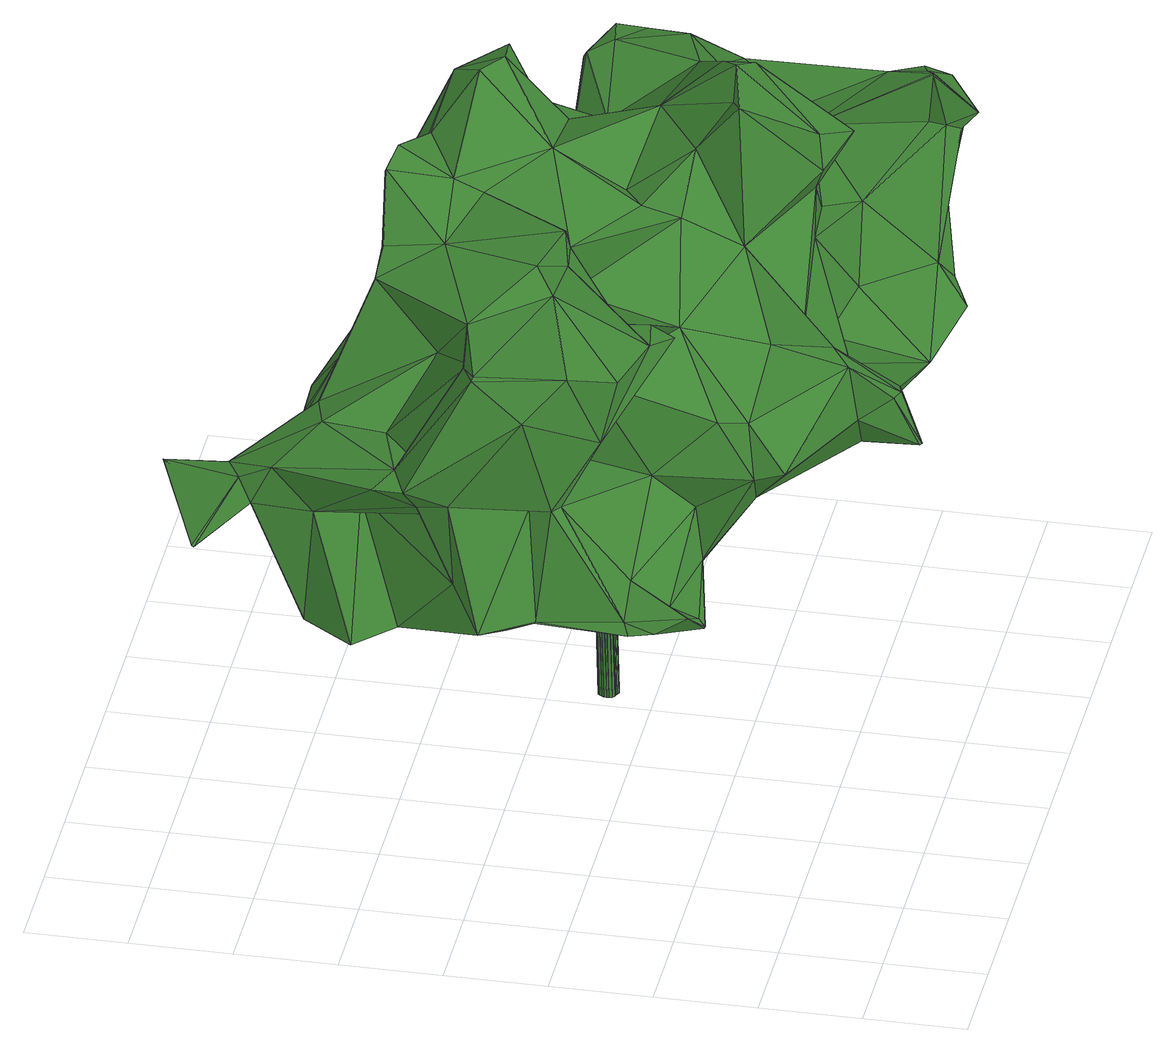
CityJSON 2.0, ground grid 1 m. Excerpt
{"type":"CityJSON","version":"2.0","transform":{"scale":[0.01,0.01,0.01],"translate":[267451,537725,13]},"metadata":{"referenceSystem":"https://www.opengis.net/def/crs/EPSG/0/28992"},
"CityObjects":{
"tree1":{"type":"SolitaryVegetationObject","attributes":{"gtid":485,"crown_width_m":6.4,"crown_median_z":17.27,"crown_r50_m":0.274,"crown_porosity":0.917,"trunk_H_m":3.78,"trunk_DBH_m":0.195,"trunk_radius_m":0.0977,"trunk_base_height_m":13.49,"original_gtid":"487"},"geometry":[{"type":"Solid","lod":"3","boundaries":[[[[0,1,2]],[[3,4,5]],[[6,7,8]],[[9,10,11]],[[12,11,10]],[[13,14,15]],[[16,17,18]],[[19,20,21]],[[22,23,24]],[[25,26,27]],[[28,29,30]],[[31,32,19]],[[19,32,33]],[[34,35,36]],[[37,38,39]],[[21,20,40]],[[41,42,43]],[[44,45,46]],[[20,19,33]],[[47,48,49]],[[50,51,52]],[[34,52,51]],[[7,1,53]],[[54,55,56]],[[57,58,59]],[[55,59,58]],[[60,61,62]],[[63,18,17]],[[64,65,66]],[[18,67,68]],[[24,69,64]],[[19,21,70]],[[71,72,43]],[[64,73,65]],[[74,75,76]],[[77,78,79]],[[43,21,71]],[[43,42,21]],[[80,81,82]],[[43,72,41]],[[38,26,36]],[[60,83,61]],[[84,37,85]],[[86,87,88]],[[89,90,91]],[[32,89,33]],[[92,93,94]],[[95,96,97]],[[98,99,100]],[[101,102,103]],[[66,65,104]],[[105,106,107]],[[85,107,106]],[[108,109,110]],[[111,82,112]],[[22,113,114]],[[47,115,116]],[[13,15,117]],[[13,117,118]],[[15,14,30]],[[119,120,121]],[[122,39,123]],[[11,12,87]],[[11,87,124]],[[125,126,127]],[[66,77,22]],[[66,22,114]],[[128,129,53]],[[80,82,111]],[[127,126,130]],[[71,131,72]],[[132,128,1]],[[117,72,133]],[[121,124,86]],[[1,0,132]],[[134,5,135]],[[134,135,136]],[[100,137,83]],[[138,85,37]],[[139,56,140]],[[36,141,34]],[[142,143,144]],[[145,146,143]],[[147,67,140]],[[148,149,150]],[[145,8,146]],[[115,151,116]],[[21,42,152]],[[21,40,71]],[[93,112,94]],[[30,14,153]],[[6,154,7]],[[124,120,155]],[[138,156,74]],[[98,23,97]],[[157,108,158]],[[93,159,112]],[[160,48,161]],[[87,86,124]],[[140,162,163]],[[164,120,165]],[[166,143,142]],[[145,143,166]],[[167,168,41]],[[23,169,97]],[[170,149,148]],[[102,171,172]],[[151,171,102]],[[173,174,172]],[[71,40,131]],[[15,30,29]],[[81,3,144]],[[133,175,118]],[[50,123,35]],[[50,35,51]],[[108,176,158]],[[100,83,98]],[[177,178,127]],[[94,127,178]],[[34,51,35]],[[153,28,30]],[[35,39,38]],[[29,28,179]],[[134,136,5]],[[180,91,181]],[[131,175,72]],[[144,143,81]],[[7,154,1]],[[182,45,183]],[[118,184,185]],[[176,172,104]],[[176,186,172]],[[50,118,185]],[[104,158,176]],[[104,65,158]],[[104,172,174]],[[104,174,66]],[[109,187,188]],[[74,85,138]],[[74,107,85]],[[144,182,189]],[[144,189,142]],[[190,191,111]],[[166,192,193]],[[114,113,66]],[[31,194,32]],[[195,116,58]],[[62,159,93]],[[37,39,138]],[[196,36,26]],[[159,135,190]],[[159,190,111]],[[31,197,194]],[[198,189,199]],[[117,133,118]],[[75,200,187]],[[201,200,75]],[[42,41,186]],[[83,23,98]],[[35,38,36]],[[202,136,99]],[[202,99,203]],[[204,186,176]],[[42,186,204]],[[25,141,196]],[[36,196,141]],[[183,205,182]],[[206,110,109]],[[74,76,207]],[[82,94,112]],[[76,105,207]],[[208,101,179]],[[208,102,101]],[[116,195,47]],[[2,1,209]],[[210,211,170]],[[2,212,0]],[[199,213,198]],[[198,213,88]],[[82,125,94]],[[115,214,151]],[[78,151,214]],[[1,128,53]],[[46,215,119]],[[216,215,46]],[[153,162,217]],[[74,156,75]],[[107,207,105]],[[74,207,107]],[[16,18,218]],[[80,191,4]],[[81,143,146]],[[99,96,219]],[[99,219,203]],[[136,100,99]],[[147,52,141]],[[160,49,48]],[[101,103,168]],[[61,137,135]],[[40,20,131]],[[124,155,11]],[[208,179,28]],[[46,119,44]],[[95,46,96]],[[189,205,199]],[[167,101,168]],[[100,136,137]],[[13,147,14]],[[121,120,124]],[[180,220,89]],[[89,220,33]],[[84,221,37]],[[214,115,222]],[[214,222,160]],[[109,108,130]],[[141,52,34]],[[64,66,113]],[[139,223,54]],[[224,54,223]],[[128,225,129]],[[226,227,228]],[[229,170,211]],[[227,192,230]],[[140,163,147]],[[38,37,221]],[[111,112,159]],[[44,119,121]],[[96,46,219]],[[230,192,142]],[[142,192,166]],[[137,61,83]],[[180,131,220]],[[231,84,225]],[[144,210,182]],[[33,220,20]],[[130,187,109]],[[72,175,133]],[[86,213,183]],[[41,168,186]],[[70,188,201]],[[139,11,224]],[[75,187,76]],[[8,145,6]],[[3,203,144]],[[49,232,47]],[[227,193,192]],[[103,172,168]],[[64,113,24]],[[24,113,22]],[[123,39,35]],[[157,158,178]],[[73,178,158]],[[157,178,177]],[[14,147,163]],[[72,117,15]],[[162,153,163]],[[204,176,108]],[[204,152,42]],[[155,120,233]],[[213,199,183]],[[183,199,234]],[[131,184,175]],[[156,39,122]],[[197,156,122]],[[101,167,179]],[[235,54,224]],[[184,180,181]],[[184,131,180]],[[93,92,69]],[[208,217,102]],[[217,55,102]],[[66,174,77]],[[53,129,7]],[[166,193,236]],[[227,226,193]],[[236,193,226]],[[230,142,198]],[[231,221,84]],[[181,237,184]],[[185,237,50]],[[50,237,123]],[[91,237,181]],[[136,135,137]],[[236,145,166]],[[238,218,18]],[[238,18,212]],[[167,29,179]],[[161,48,155]],[[239,240,241]],[[242,88,87]],[[44,183,45]],[[233,120,164]],[[121,183,44]],[[86,183,121]],[[241,164,97]],[[17,10,243]],[[139,9,11]],[[10,16,242]],[[78,244,239]],[[184,237,185]],[[91,90,237]],[[24,60,69]],[[17,16,10]],[[140,56,162]],[[180,89,91]],[[10,242,12]],[[12,242,87]],[[197,245,201]],[[118,50,13]],[[57,47,195]],[[147,13,50]],[[52,147,50]],[[23,22,79]],[[77,79,22]],[[162,55,217]],[[162,56,55]],[[54,56,139]],[[246,247,225]],[[65,73,158]],[[88,213,86]],[[198,142,189]],[[125,247,246]],[[188,206,109]],[[23,79,169]],[[77,173,78]],[[204,248,152]],[[138,39,156]],[[64,178,73]],[[21,152,248]],[[21,248,70]],[[69,178,64]],[[127,94,125]],[[69,92,178]],[[84,106,246]],[[229,249,170]],[[149,170,249]],[[231,26,221]],[[20,220,131]],[[231,212,26]],[[231,0,212]],[[177,127,130]],[[155,224,11]],[[224,223,139]],[[14,163,153]],[[141,25,147]],[[217,208,153]],[[28,153,208]],[[233,164,161]],[[233,161,155]],[[242,16,250]],[[27,26,212]],[[161,164,240]],[[161,240,160]],[[241,240,164]],[[55,58,102]],[[197,237,90]],[[122,123,237]],[[122,237,197]],[[243,10,9]],[[9,139,243]],[[243,139,140]],[[140,17,243]],[[83,60,23]],[[24,23,60]],[[84,85,106]],[[118,175,184]],[[94,178,92]],[[156,201,75]],[[246,106,105]],[[78,214,244]],[[235,59,54]],[[57,59,235]],[[72,15,251]],[[72,251,41]],[[125,252,126]],[[251,167,41]],[[246,252,125]],[[105,252,246]],[[15,167,251]],[[29,167,15]],[[108,248,204]],[[108,110,248]],[[70,248,206]],[[70,206,188]],[[110,206,248]],[[239,244,240]],[[160,240,244]],[[78,239,169]],[[169,239,241]],[[97,169,241]],[[63,17,140]],[[47,232,115]],[[18,68,212]],[[196,26,25]],[[172,186,168]],[[54,59,55]],[[103,102,172]],[[76,252,105]],[[77,174,173]],[[173,151,78]],[[151,173,171]],[[172,171,173]],[[189,182,205]],[[62,61,159]],[[226,209,154]],[[1,154,209]],[[76,187,252]],[[130,252,187]],[[126,252,130]],[[197,201,156]],[[19,70,201]],[[226,154,236]],[[129,225,247]],[[145,154,6]],[[236,154,145]],[[228,2,209]],[[228,209,226]],[[203,210,144]],[[78,169,79]],[[81,146,8]],[[82,81,8]],[[82,8,129]],[[7,129,8]],[[149,249,150]],[[183,234,205]],[[47,57,235]],[[222,115,232]],[[222,232,160]],[[69,60,253]],[[69,253,93]],[[60,62,253]],[[93,253,62]],[[111,191,80]],[[16,218,250]],[[242,250,198]],[[63,67,18]],[[63,140,67]],[[235,48,47]],[[68,27,212]],[[155,48,224]],[[224,48,235]],[[97,96,99]],[[230,218,238]],[[182,210,45]],[[148,210,170]],[[45,210,148]],[[197,90,194]],[[212,228,238]],[[81,4,3]],[[80,4,81]],[[3,5,203]],[[229,211,203]],[[210,203,211]],[[68,25,27]],[[68,67,25]],[[225,128,254]],[[215,165,119]],[[119,165,120]],[[132,254,128]],[[203,249,229]],[[61,135,159]],[[151,102,58]],[[151,58,116]],[[132,225,254]],[[216,165,215]],[[95,216,46]],[[97,165,216]],[[97,216,95]],[[97,99,98]],[[97,164,165]],[[230,250,218]],[[198,250,230]],[[242,198,88]],[[160,244,214]],[[160,232,49]],[[5,136,202]],[[5,202,203]],[[201,245,19]],[[31,245,197]],[[19,245,31]],[[67,147,25]],[[157,177,108]],[[177,130,108]],[[187,200,188]],[[188,200,201]],[[221,26,38]],[[84,246,225]],[[135,5,190]],[[190,5,191]],[[5,4,191]],[[219,150,249]],[[231,225,0]],[[132,0,225]],[[195,58,57]],[[219,249,203]],[[199,205,234]],[[46,45,219]],[[148,219,45]],[[150,219,148]],[[2,228,212]],[[230,228,227]],[[230,238,228]],[[82,247,125]],[[129,247,82]],[[32,194,89]],[[90,89,194]],[[255,256,257]],[[255,257,258]],[[258,257,259]],[[258,259,260]],[[257,256,261]],[[257,261,259]],[[259,261,262]],[[259,262,260]],[[261,256,263]],[[261,263,262]],[[262,263,264]],[[262,264,260]],[[263,256,265]],[[263,265,264]],[[264,265,266]],[[264,266,260]],[[265,256,267]],[[265,267,266]],[[266,267,268]],[[266,268,260]],[[267,256,269]],[[267,269,268]],[[268,269,270]],[[268,270,260]],[[269,256,271]],[[269,271,270]],[[270,271,272]],[[270,272,260]],[[271,256,273]],[[271,273,272]],[[272,273,274]],[[272,274,260]],[[273,256,275]],[[273,275,274]],[[274,275,276]],[[274,276,260]],[[275,256,277]],[[275,277,276]],[[276,277,278]],[[276,278,260]],[[277,256,279]],[[277,279,278]],[[278,279,280]],[[278,280,260]],[[279,256,281]],[[279,281,280]],[[280,281,282]],[[280,282,260]],[[281,256,283]],[[281,283,282]],[[282,283,284]],[[282,284,260]],[[283,256,285]],[[283,285,284]],[[284,285,286]],[[284,286,260]],[[285,256,287]],[[285,287,286]],[[286,287,288]],[[286,288,260]],[[287,256,289]],[[287,289,288]],[[288,289,290]],[[288,290,260]],[[289,256,291]],[[289,291,290]],[[290,291,292]],[[290,292,260]],[[291,256,293]],[[291,293,292]],[[292,293,294]],[[292,294,260]],[[293,256,295]],[[293,295,294]],[[294,295,296]],[[294,296,260]],[[295,256,297]],[[295,297,296]],[[296,297,298]],[[296,298,260]],[[297,256,299]],[[297,299,298]],[[298,299,300]],[[298,300,260]],[[299,256,301]],[[299,301,300]],[[300,301,302]],[[300,302,260]],[[301,256,303]],[[301,303,302]],[[302,303,304]],[[302,304,260]],[[303,256,255]],[[303,255,304]],[[304,255,258]],[[304,258,260]]]]}]}
},
"vertices":[
[499,458,690],[504,507,667],[477,478,686],[302,617,383],[340,617,374],[304,622,374],[463,469,602],[477,559,557],[441,536,501],[235,245,566],[211,264,569],[162,301,488],[162,285,556],[425,159,469],[388,123,477],[451,72,402],[259,351,617],[246,299,568],[315,360,603],[777,135,463],[734,82,436],[696,106,372],[408,442,201],[283,489,243],[413,459,232],[457,268,636],[520,314,640],[440,331,594],[386,65,429],[388,39,381],[408,63,423],[775,112,553],[765,84,552],[731,66,523],[468,152,659],[544,228,683],[514,241,697],[633,299,622],[544,259,681],[629,279,623],[681,65,384],[488,111,333],[607,150,320],[600,85,349],[91,506,455],[149,612,432],[157,574,383],[143,214,316],[140,275,307],[137,245,299],[506,163,577],[498,125,648],[464,148,622],[499,549,560],[271,274,389],[275,177,393],[289,215,443],[175,238,307],[270,225,303],[291,236,347],[344,478,284],[352,596,248],[321,516,341],[328,362,546],[460,422,259],[499,340,250],[440,361,216],[410,273,588],[412,311,596],[420,450,361],[731,202,431],[643,46,376],[560,65,363],[508,367,291],[706,362,607],[705,313,549],[676,381,561],[374,370,215],[290,339,255],[296,428,271],[406,598,399],[383,566,427],[452,579,430],[313,565,231],[576,376,583],[667,386,615],[129,418,561],[133,328,571],[134,417,564],[705,47,552],[690,87,599],[689,87,598],[504,471,387],[460,578,360],[549,474,362],[145,536,248],[171,586,255],[174,497,255],[286,548,233],[199,577,273],[281,575,232],[425,104,354],[331,186,339],[428,164,361],[492,337,246],[678,418,586],[656,411,605],[703,392,610],[629,310,344],[676,364,376],[702,320,355],[415,626,359],[461,580,361],[438,441,198],[437,440,196],[169,204,291],[169,203,293],[482,126,402],[546,172,496],[111,467,429],[111,437,432],[91,476,455],[656,209,569],[605,223,615],[109,366,532],[566,456,451],[595,440,431],[570,468,361],[531,492,647],[487,521,525],[646,399,390],[655,76,414],[539,462,679],[544,160,391],[340,587,374],[350,598,248],[282,579,241],[351,598,246],[694,320,613],[246,330,503],[347,262,507],[447,225,692],[269,537,576],[300,511,471],[245,586,450],[354,477,546],[389,536,447],[423,215,556],[145,643,420],[95,678,371],[95,676,370],[271,225,301],[634,173,340],[368,105,469],[430,517,640],[145,345,417],[719,273,576],[542,310,387],[541,323,281],[415,624,358],[135,270,295],[130,357,304],[294,186,443],[386,183,474],[99,406,302],[151,440,323],[299,536,593],[426,102,353],[454,163,336],[194,426,296],[178,721,411],[351,243,336],[425,244,268],[359,330,269],[395,324,246],[611,143,406],[550,303,292],[550,394,410],[502,393,327],[387,41,380],[699,77,538],[702,94,538],[205,575,453],[127,491,457],[645,146,479],[570,170,516],[525,248,339],[612,347,483],[654,254,415],[262,476,506],[360,622,362],[360,623,364],[297,535,595],[349,543,645],[722,99,581],[172,209,299],[475,236,680],[716,135,580],[202,436,578],[174,429,552],[632,262,534],[709,242,512],[231,542,284],[229,629,368],[590,265,362],[211,515,444],[703,320,356],[704,392,608],[377,98,406],[429,515,642],[180,659,414],[205,715,392],[428,399,639],[162,432,555],[206,273,301],[157,455,394],[193,536,383],[272,147,404],[292,360,635],[153,633,388],[704,63,533],[522,315,639],[174,238,304],[249,390,424],[154,337,418],[525,431,631],[379,536,656],[348,542,647],[361,480,637],[205,716,390],[295,476,605],[517,401,617],[139,245,298],[154,368,412],[154,463,439],[189,278,323],[359,514,619],[612,188,578],[356,450,628],[167,359,288],[130,358,302],[135,386,288],[243,362,593],[247,270,570],[167,320,288],[685,163,493],[558,411,531],[482,491,511],[652,231,384],[153,662,387],[261,381,613],[462,102,366],[607,377,500],[374,509,387],[537,461,663],[435,345,49],[425,345,49],[434,347,49],[421,352,427],[421,354,427],[412,352,427],[434,350,49],[420,357,427],[432,352,49],[419,359,427],[430,353,49],[417,360,427],[428,354,49],[414,361,427],[425,355,49],[412,362,427],[423,354,49],[409,361,427],[420,354,49],[407,360,427],[418,352,49],[405,359,427],[417,350,49],[403,357,427],[416,348,49],[402,355,427],[415,345,49],[402,352,427],[416,343,49],[402,349,427],[416,340,49],[403,347,427],[418,338,49],[405,345,427],[420,337,49],[407,343,427],[422,336,49],[409,342,427],[425,335,49],[411,342,427],[427,336,49],[414,342,427],[430,336,49],[416,343,427],[432,338,49],[418,345,427],[433,340,49],[420,347,427],[434,342,49],[421,349,427]
]}
